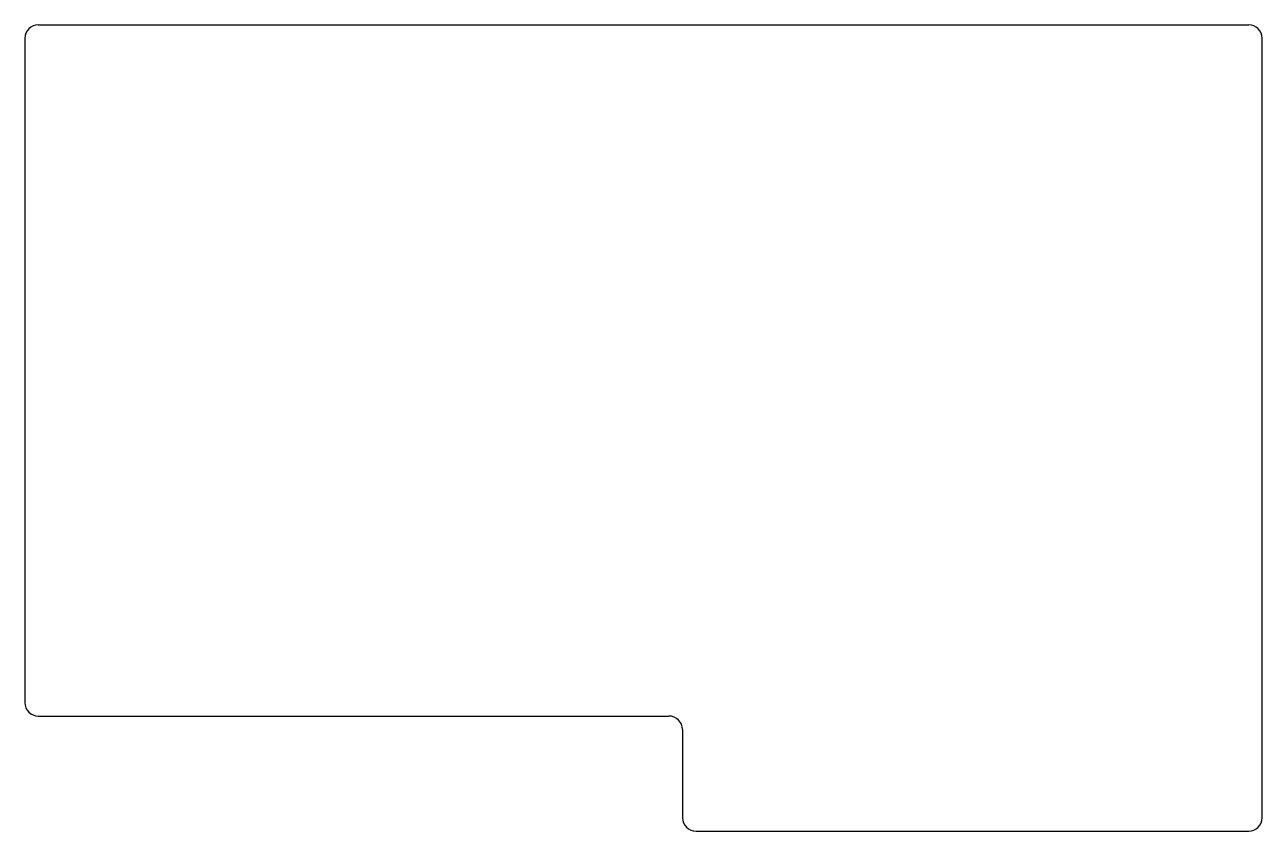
# Model space of a CAD drawing. Header units: millimetres. Extents: x 218 to 400, y -142 to -24.
import ezdxf

# ---------------------------------------------------------------- set-up
doc = ezdxf.new("R2010")
doc.units = ezdxf.units.MM

msp = doc.modelspace()

# ---------------------------------------------------------------- linework, layer by layer
for p, q in [((220, -23.5), (398.5, -23.5)), ((218, -25.5), (218, -123.5)), ((400.5, -140.5), (400.5, -25.5)), ((220, -125.5), (313, -125.5)), ((315, -127.5), (315, -140.5)), ((317, -142.5), (398.5, -142.5))]:
    msp.add_line(p, q)
for centre, start, end in [((220, -25.5), 90, 180), ((398.5, -25.5), 0, 90), ((220, -123.5), 180, 270), ((313, -127.5), 0, 90), ((317, -140.5), 180, 270), ((398.5, -140.5), 270, 0)]:
    msp.add_arc(centre, 2, start, end)

doc.saveas('drawing.dxf')
